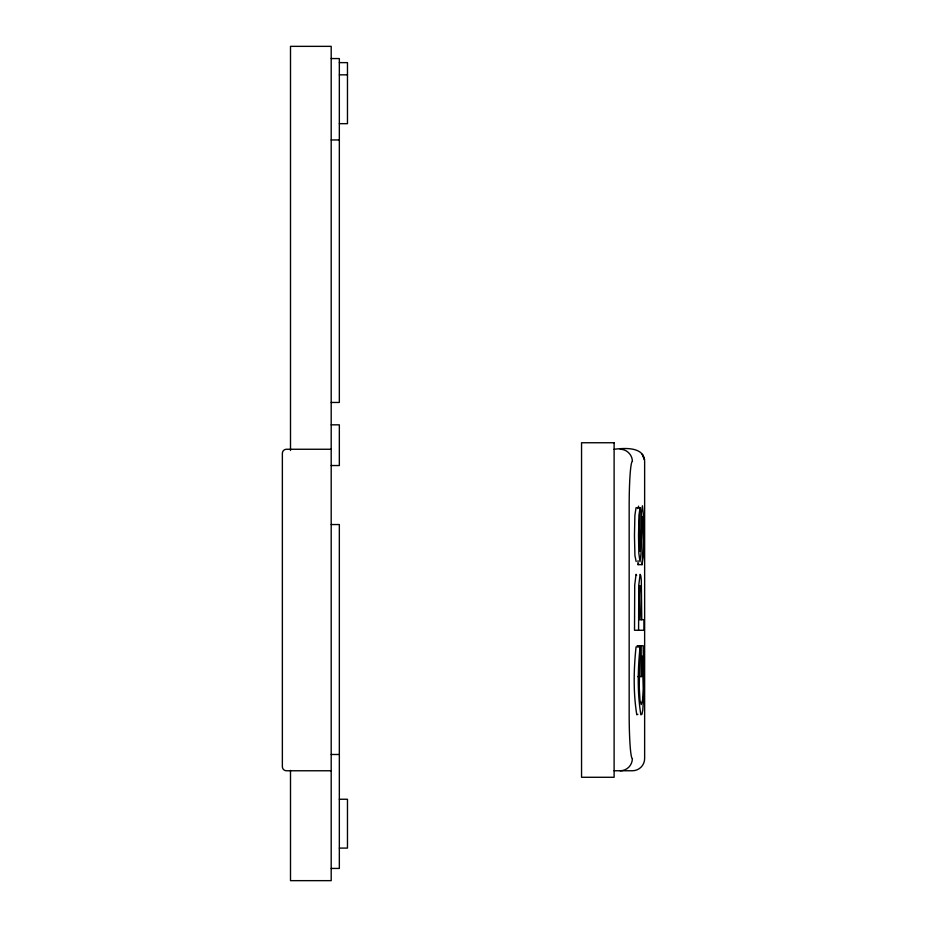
<?xml version="1.0" encoding="UTF-8"?>
<svg xmlns="http://www.w3.org/2000/svg" width="927" height="927" viewBox="0 0 927 927"><rect width="100%" height="100%" fill="white"/><g stroke="black" fill="none" stroke-linecap="round" stroke-linejoin="round"><path stroke-width="1.39" d="M639.34 677.707L639.19 688.703M637.66 508.564L638.645 506.177M637.903 714.277L636.791 714.798C633.211 692.55 633.709 669.34 636.038 646.942L640.093 646.942C637.776 669.34 637.266 692.55 640.858 714.798L641.959 714.277L642.782 709.989L643.744 695.262L643.176 645.713L637.139 645.713M638.518 563.743L638.031 564.659L638.031 560.684M636.142 561.53L634.925 555.621L634.462 535.644L634.891 515.296L636.038 507.741L640.093 507.741L638.958 515.296L638.518 535.644L638.854 553.396L639.989 561.774L641.009 553.871L642.457 516.42L642.712 516.999A12.375 0.881 90 0 1 643.083 520.209L643.338 540.371L642.087 564.659L638.031 564.659M642.087 564.659L643.697 552.446L643.825 519.363L642.423 505.806L641.403 512.48L639.931 551.159L639.143 532.121L640.093 507.741M331.194 58.563L339.34 58.563L339.34 402.457L331.194 402.457M339.34 62.63L347.474 62.63L347.474 123.673L339.34 123.673M339.34 74.844L347.474 74.844M331.194 139.954L339.34 139.954M331.194 424.833L339.34 424.833L339.34 465.539L331.194 465.539M331.194 449.259L286.431 449.259A4.067 4.067 0 0 0 282.364 453.326L282.364 766.699A4.067 4.067 0 0 0 286.431 770.766L331.194 770.766M614.114 449.259C624.114 448.112 644.265 446.281 644.636 461.461L644.636 758.553A12.225 12.225 0 0 1 632.399 770.754L614.114 770.766M331.194 524.543L339.34 524.543L339.34 868.437L331.194 868.437M637.753 676.583L641.82 676.583L641.82 656.328L642.828 656.328L643.245 688.703L642.585 700.163L641.264 704.566L640.001 700.488L639.213 686.71L640.093 646.942M331.194 754.485L339.34 754.485M339.34 799.259L347.474 799.259L347.474 848.089L339.34 848.089M620.186 449.259C626.71 449.143 632.481 454.948 632.365 461.461A44.809 3.198 90 0 0 629.166 506.235L629.166 713.79A44.832 3.198 90 0 0 632.365 758.518A12.213 12.178 90 0 1 620.186 770.766M644.45 459.352L642.26 454.311L644.474 459.56M636.617 575.435L636.061 574.311L634.717 585.076L634.52 630.267L643.952 630.267L643.952 619.665L639.201 619.665L639.445 588.494A12.63 0.904 90 0 1 639.815 585.574C643.06 592.063 639.572 611.461 641.125 619.665M641.751 619.665L641.322 580.731A22.294 1.587 90 0 0 640.684 575.435L640.128 574.311L638.773 585.076L638.587 630.267M641.194 645.713L641.194 676.583M290.499 450.476L290.499 46.35L331.194 46.35L331.194 880.65L290.499 880.65L290.499 770.383M614.114 442.747L581.553 442.747L581.553 777.278L614.114 777.278L614.114 442.747"/></g></svg>
